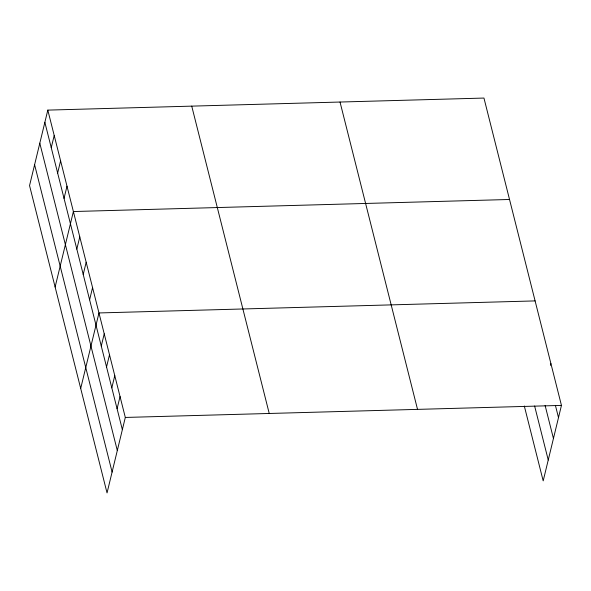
<?xml version="1.0" encoding="UTF-8"?>
<svg xmlns="http://www.w3.org/2000/svg" width="591" height="591" viewBox="0 0 591 591"><rect width="100%" height="100%" fill="white"/><g stroke="black" fill="none" stroke-linecap="round" stroke-linejoin="round"><path stroke-width="0.89" d="M47.812 110.111L29.55 185.596L107.045 492.938L125.314 417.445L47.812 110.111L483.955 98.062L561.45 405.404L543.188 480.889L524.306 406.002M51.247 147.684L54.209 135.465M57.645 173.037L60.6 160.818M64.035 198.391L66.997 186.172M55.126 287.019L73.387 211.534L509.523 199.485M76.823 249.107L79.778 236.888M83.22 274.46L86.175 262.241M89.61 299.814L92.565 287.595M80.701 388.442L98.963 312.949L535.099 300.908M101.275 346.067L104.23 333.849M106.543 366.967L109.505 354.748M111.817 387.866L114.772 375.647M117.084 408.765L120.039 396.546M550.487 365.349L550.908 363.605M125.314 417.445L561.45 405.404M555.422 405.426L558.495 417.623M545.101 405.411L553.442 438.5M534.626 406.024L548.241 460.012M340.024 102.036L417.527 409.378M191.735 106.136L269.237 413.471M44.857 122.33L122.352 429.664M39.804 143.207L117.306 450.541M34.603 164.719L112.098 472.054"/></g></svg>
